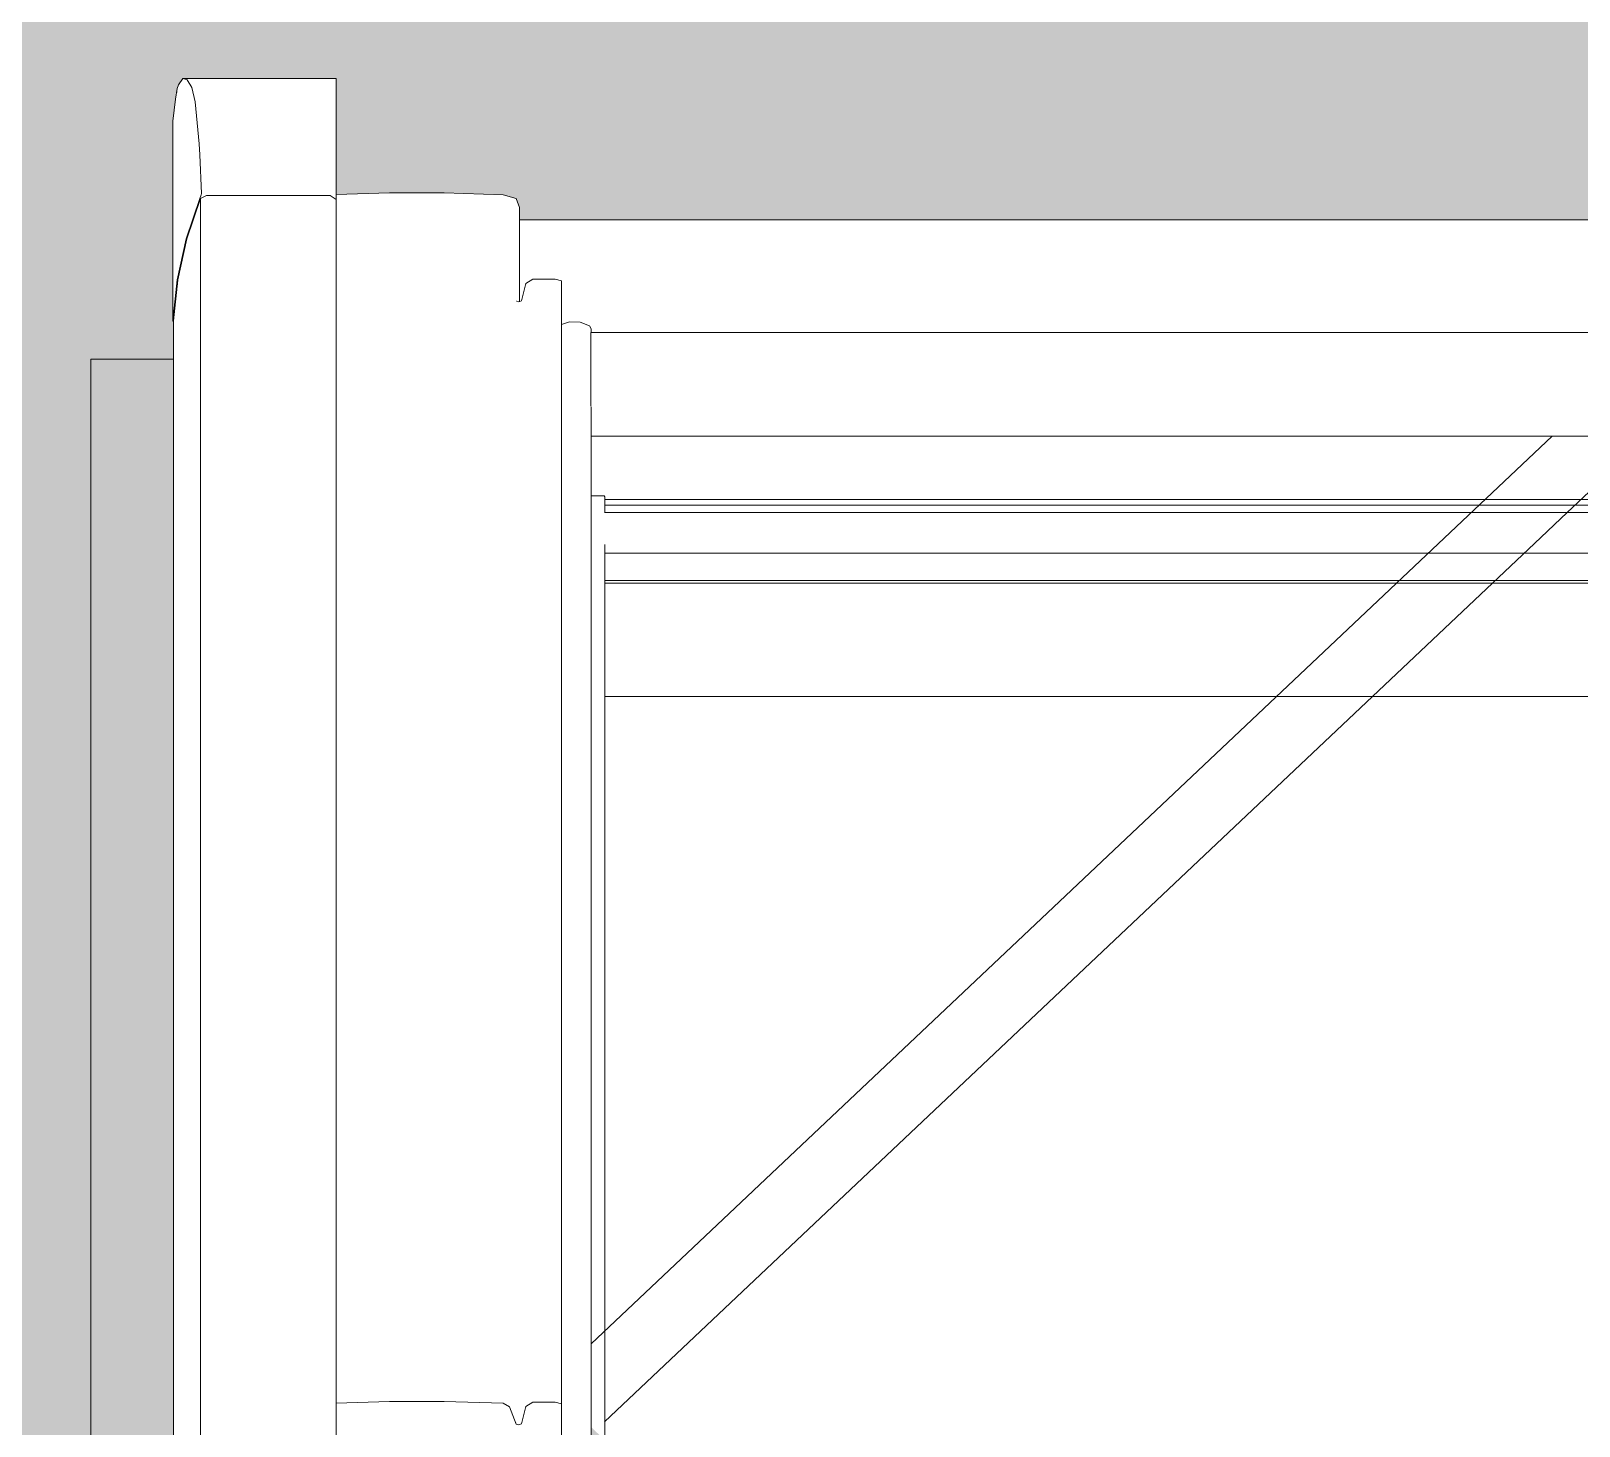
# Model space of a CAD drawing. Header units: metres. Extents: x -208 to 1512, y -277 to 123.
# Drawn here: x 826.2763 to 826.7362, y -2.5162 to -2.1018 of the extents above; entities that cross this region are included whole.
import ezdxf

# ---------------------------------------------------------------- set-up
doc = ezdxf.new("R2010")
doc.units = ezdxf.units.M
doc.header["$MEASUREMENT"] = 0
doc.linetypes.add('Wipeout_Contour', pattern=[1, 0, -1])
for name, color, linetype in [('325 Dachfenster', 7, 'Continuous'), ('330 Dachaufbau', 7, 'Continuous'), ('918 Lageplan Beschriftung.x', 7, 'Continuous')]:
    doc.layers.add(name, color=color, linetype=linetype)

# ---------------------------------------------------------------- blocks, each defined once
blk = doc.blocks.new('Dachfläche_55_5', base_point=(825.25622, 0.07))
at = {"color": 254, "linetype": 'Wipeout_Contour', "lineweight": 0, "ltscale": 3308.741535}
blk.add_wipeout([(828.03228, -2.1975), (826.33228, -2.1975), (826.33228, -2.22224), (828.03228, -2.22224)], dxfattribs=at).dxf.layer = '330 Dachaufbau'
at = {"layer": '330 Dachaufbau', "linetype": 'Continuous', "lineweight": 0, "true_color": 0x000000}
h = blk.add_hatch(color=18, dxfattribs=at)
h.paths.add_polyline_path([(828.70228, -0.4), (829.01228, -0.4), (829.01228, 0.07), (828.05728, 0.07), (828.05728, -0.77152), (826.30728, -0.77152), (826.30728, 0.07), (825.25622, 0.07), (825.27334, -4.6), (831.58228, -4.6), (831.58228, -0.82361), (828.70228, -0.82361)])
h.paths.add_polyline_path([(829.06228, -2.1975), (830.76228, -2.1975), (830.76228, -3.79873), (829.06228, -3.79873)], flags=0)
h.paths.add_polyline_path([(826.33228, -3.79873), (826.33228, -2.1975), (828.03228, -2.1975), (828.03228, -3.79873)], flags=0)
at = {"layer": '330 Dachaufbau', "color": 7, "linetype": 'Continuous', "lineweight": 18, "flags": 128}
blk.add_lwpolyline([(828.03228, -2.1975), (826.33228, -2.1975)], dxfattribs=at)
at = {"color": 254, "linetype": 'Wipeout_Contour', "lineweight": 0, "ltscale": 3308.742147}
blk.add_wipeout([(828.03228, -2.2576), (826.33228, -2.2576), (826.33228, -2.27528), (828.03228, -2.27528)], dxfattribs=at).dxf.layer = '330 Dachaufbau'
at = {"layer": '330 Dachaufbau', "color": 7, "linetype": 'Continuous', "lineweight": 18, "flags": 128}
blk.add_lwpolyline([(826.33228, -2.27528), (828.03228, -2.27528)], dxfattribs=at)
at = {"color": 254, "linetype": 'Wipeout_Contour', "lineweight": 0, "ltscale": 3308.741859}
blk.add_wipeout([(828.03228, -2.22224), (826.33228, -2.22224), (826.33228, -2.2576), (828.03228, -2.2576)], dxfattribs=at).dxf.layer = '330 Dachaufbau'
at = {"layer": '330 Dachaufbau', "color": 7, "linetype": 'Continuous', "lineweight": 18, "flags": 128}
blk.add_lwpolyline([(826.33228, -2.1975), (826.33228, -3.79873)], dxfattribs=at)
blk = doc.blocks.new('VELUX SlopeRoofBundle[42]_5', base_point=(825.25728, 0))
at = {"color": 254, "linetype": 'Wipeout_Contour', "lineweight": 0, "ltscale": 4131.518419}
blk.add_wipeout([(826.3192, -2.12203), (826.31843, -2.12852), (826.31843, -2.18793), (826.31973, -2.17569), (826.31973, -2.11886)], dxfattribs=at).dxf.layer = '325 Dachfenster'
at = {"color": 254, "linetype": 'Wipeout_Contour', "lineweight": 0, "ltscale": 3306.988813}
blk.add_wipeout([(826.44263, -2.19156), (826.44263, -2.20216), (827.04563, -2.20216), (827.04563, -2.19156)], dxfattribs=at).dxf.layer = '325 Dachfenster'
at = {"color": 254, "linetype": 'Wipeout_Contour', "lineweight": 0, "ltscale": 3306.988943}
blk.add_wipeout([(826.44263, -2.2115), (827.04563, -2.2115), (827.04563, -2.20648), (826.44263, -2.20648)], dxfattribs=at).dxf.layer = '325 Dachfenster'
at = {"color": 254, "linetype": 'Wipeout_Contour', "lineweight": 0, "ltscale": 3306.989084}
blk.add_wipeout([(826.44273, -2.22217), (827.04553, -2.22217), (827.04553, -2.2221), (826.44273, -2.2221)], dxfattribs=at).dxf.layer = '325 Dachfenster'
at = {"color": 254, "linetype": 'Wipeout_Contour', "lineweight": 0, "ltscale": 3305.516541}
blk.add_wipeout([(826.38283, -2.50891), (826.36693, -2.50942), (826.36693, -2.69331), (826.38283, -2.69331)], dxfattribs=at).dxf.layer = '325 Dachfenster'
at = {"color": 254, "linetype": 'Wipeout_Contour', "lineweight": 0, "ltscale": 3305.700376}
blk.add_wipeout([(826.42043, -2.69331), (826.42123, -2.69331), (826.42123, -2.51591), (826.42043, -2.51569)], dxfattribs=at).dxf.layer = '325 Dachfenster'
at = {"color": 254, "linetype": 'Wipeout_Contour', "lineweight": 0, "ltscale": 4958.16457}
blk.add_wipeout([(826.32013, -2.11774), (826.31973, -2.11886), (826.31973, -2.17569), (826.32243, -2.16352), (826.32243, -2.11619), (826.32143, -2.11589)], dxfattribs=at).dxf.layer = '325 Dachfenster'
at = {"color": 254, "linetype": 'Wipeout_Contour', "lineweight": 0, "ltscale": 3306.988893}
blk.add_wipeout([(826.44263, -2.20648), (827.04563, -2.20648), (827.04563, -2.20216), (826.44263, -2.20216)], dxfattribs=at).dxf.layer = '325 Dachfenster'
at = {"color": 254, "linetype": 'Wipeout_Contour', "lineweight": 0, "ltscale": 6613.977574}
blk.add_wipeout([(827.04563, -2.21235), (826.44263, -2.21235), (826.44263, -2.2132), (826.44273, -2.21347), (826.44273, -2.21425), (827.04553, -2.21425), (827.04553, -2.21347), (827.04563, -2.2132)], dxfattribs=at).dxf.layer = '325 Dachfenster'
at = {"color": 254, "linetype": 'Wipeout_Contour', "lineweight": 0, "ltscale": 3306.989054}
blk.add_wipeout([(826.44273, -2.21666), (826.44273, -2.2221), (827.04553, -2.2221), (827.04553, -2.21666)], dxfattribs=at).dxf.layer = '325 Dachfenster'
at = {"color": 254, "linetype": 'Wipeout_Contour', "lineweight": 0, "ltscale": 3305.703577}
blk.add_wipeout([(826.42123, -2.69331), (826.42203, -2.69331), (826.42203, -2.51562), (826.42123, -2.51591)], dxfattribs=at).dxf.layer = '325 Dachfenster'
at = {"color": 254, "linetype": 'Wipeout_Contour', "lineweight": 0, "ltscale": 6610.479887}
blk.add_wipeout([(826.32243, -2.11619), (826.32243, -2.16352), (826.32643, -2.15157), (826.32643, -2.13852), (826.32631, -2.13533), (826.3251, -2.1228), (826.32414, -2.11859), (826.32273, -2.11624)], dxfattribs=at).dxf.layer = '325 Dachfenster'
at = {"color": 254, "linetype": 'Wipeout_Contour', "lineweight": 0, "ltscale": 3306.989005}
blk.add_wipeout([(827.04553, -2.21425), (826.44273, -2.21425), (826.44273, -2.21531), (827.04553, -2.21531)], dxfattribs=at).dxf.layer = '325 Dachfenster'
at = {"color": 254, "linetype": 'Wipeout_Contour', "lineweight": 0, "ltscale": 3305.694829}
blk.add_wipeout([(826.41843, -2.69331), (826.42043, -2.69331), (826.42043, -2.51569), (826.41843, -2.51053)], dxfattribs=at).dxf.layer = '325 Dachfenster'
at = {"color": 254, "linetype": 'Wipeout_Contour', "lineweight": 0, "ltscale": 4132.165151}
blk.add_wipeout([(826.32143, -2.11589), (826.32243, -2.11619), (826.32273, -2.11624), (826.36693, -2.11624), (826.36693, -2.11589)], dxfattribs=at).dxf.layer = '325 Dachfenster'
at = {"color": 254, "linetype": 'Wipeout_Contour', "lineweight": 0, "ltscale": 3305.372091}
blk.add_wipeout([(826.32414, -2.11859), (826.3251, -2.1228), (826.36693, -2.1228), (826.36693, -2.11859)], dxfattribs=at).dxf.layer = '325 Dachfenster'
at = {"color": 254, "linetype": 'Wipeout_Contour', "lineweight": 0, "ltscale": 3305.487056}
blk.add_wipeout([(826.32643, -2.13852), (826.32643, -2.15157), (826.32685, -2.15046), (826.32694, -2.15004)], dxfattribs=at).dxf.layer = '325 Dachfenster'
at = {"color": 254, "linetype": 'Wipeout_Contour', "lineweight": 0, "ltscale": 3306.988974}
blk.add_wipeout([(826.44263, -2.21235), (827.04563, -2.21235), (827.04563, -2.2115), (826.44263, -2.2115)], dxfattribs=at).dxf.layer = '325 Dachfenster'
at = {"color": 254, "linetype": 'Wipeout_Contour', "lineweight": 0, "ltscale": 3306.989014}
blk.add_wipeout([(826.44273, -2.21595), (827.04553, -2.21595), (827.04553, -2.21531), (826.44273, -2.21531)], dxfattribs=at).dxf.layer = '325 Dachfenster'
at = {"color": 254, "linetype": 'Wipeout_Contour', "lineweight": 0, "ltscale": 3305.687153}
blk.add_wipeout([(826.41663, -2.69331), (826.41843, -2.69331), (826.41843, -2.51053), (826.41663, -2.50947)], dxfattribs=at).dxf.layer = '325 Dachfenster'
at = {"color": 254, "linetype": 'Wipeout_Contour', "lineweight": 0, "ltscale": 3305.707829}
blk.add_wipeout([(826.42203, -2.69331), (826.42333, -2.69331), (826.42333, -2.51046), (826.42203, -2.51562)], dxfattribs=at).dxf.layer = '325 Dachfenster'
at = {"color": 254, "linetype": 'Wipeout_Contour', "lineweight": 0, "ltscale": 3305.360349}
blk.add_wipeout([(826.36693, -2.11624), (826.32273, -2.11624), (826.32414, -2.11859), (826.36693, -2.11859)], dxfattribs=at).dxf.layer = '325 Dachfenster'
at = {"color": 254, "linetype": 'Wipeout_Contour', "lineweight": 0, "ltscale": 3305.36793}
blk.add_wipeout([(826.3251, -2.1228), (826.32631, -2.13533), (826.36693, -2.13533), (826.36693, -2.1228)], dxfattribs=at).dxf.layer = '325 Dachfenster'
at = {"color": 254, "linetype": 'Wipeout_Contour', "lineweight": 0, "ltscale": 3306.989021}
blk.add_wipeout([(826.44273, -2.21595), (826.44273, -2.21666), (827.04553, -2.21666), (827.04553, -2.21595)], dxfattribs=at).dxf.layer = '325 Dachfenster'
at = {"color": 254, "linetype": 'Wipeout_Contour', "lineweight": 0, "ltscale": 3305.648341}
blk.add_wipeout([(826.41663, -2.50947), (826.39903, -2.50891), (826.39903, -2.69331), (826.41663, -2.69331)], dxfattribs=at).dxf.layer = '325 Dachfenster'
at = {"color": 254, "linetype": 'Wipeout_Contour', "lineweight": 0, "ltscale": 3305.714554}
blk.add_wipeout([(826.42333, -2.69331), (826.42543, -2.69331), (826.42543, -2.50919), (826.42333, -2.51046)], dxfattribs=at).dxf.layer = '325 Dachfenster'
at = {"layer": '325 Dachfenster', "linetype": 'Continuous', "lineweight": 0, "flags": 128}
blk.add_lwpolyline([(826.32143, -2.11589), (826.36693, -2.11589)], dxfattribs=at)
at = {"color": 254, "linetype": 'Wipeout_Contour', "lineweight": 0, "ltscale": 4959.291947}
blk.add_wipeout([(826.42043, -2.18197), (826.42043, -2.51569), (826.42123, -2.51591), (826.42123, -2.18222), (826.42053, -2.18204), (826.42053, -2.182)], dxfattribs=at).dxf.layer = '325 Dachfenster'
at = {"color": 254, "linetype": 'Wipeout_Contour', "lineweight": 0, "ltscale": 3305.580732}
blk.add_wipeout([(826.38283, -2.69331), (826.39903, -2.69331), (826.39903, -2.50891), (826.38283, -2.50891)], dxfattribs=at).dxf.layer = '325 Dachfenster'
at = {"color": 254, "linetype": 'Wipeout_Contour', "lineweight": 0, "ltscale": 3305.731933}
blk.add_wipeout([(826.42543, -2.69331), (826.43203, -2.69331), (826.43203, -2.50919), (826.42543, -2.50919)], dxfattribs=at).dxf.layer = '325 Dachfenster'
at = {"color": 254, "linetype": 'Wipeout_Contour', "lineweight": 0, "ltscale": 3305.513481}
blk.add_wipeout([(826.36693, -2.1757), (826.36693, -2.50942), (826.38283, -2.50891), (826.38283, -2.17519)], dxfattribs=at).dxf.layer = '325 Dachfenster'
at = {"color": 254, "linetype": 'Wipeout_Contour', "lineweight": 0, "ltscale": 3305.691712}
blk.add_wipeout([(826.41843, -2.17681), (826.41843, -2.51053), (826.42043, -2.51569), (826.42043, -2.18197)], dxfattribs=at).dxf.layer = '325 Dachfenster'
at = {"color": 254, "linetype": 'Wipeout_Contour', "lineweight": 0, "ltscale": 3305.748941}
blk.add_wipeout([(826.43203, -2.69331), (826.43393, -2.69331), (826.43393, -2.50968), (826.43203, -2.50919)], dxfattribs=at).dxf.layer = '325 Dachfenster'
at = {"color": 254, "linetype": 'Wipeout_Contour', "lineweight": 0, "ltscale": 3305.684088}
blk.add_wipeout([(826.41663, -2.17575), (826.41663, -2.50947), (826.41843, -2.51053), (826.41843, -2.17681)], dxfattribs=at).dxf.layer = '325 Dachfenster'
at = {"color": 254, "linetype": 'Wipeout_Contour', "lineweight": 0, "ltscale": 3305.70055}
blk.add_wipeout([(826.42203, -2.18194), (826.42123, -2.18222), (826.42123, -2.51591), (826.42203, -2.51562)], dxfattribs=at).dxf.layer = '325 Dachfenster'
at = {"color": 254, "linetype": 'Wipeout_Contour', "lineweight": 0, "ltscale": 3305.645281}
blk.add_wipeout([(826.39903, -2.50891), (826.41663, -2.50947), (826.41663, -2.17575), (826.39903, -2.17519)], dxfattribs=at).dxf.layer = '325 Dachfenster'
at = {"color": 254, "linetype": 'Wipeout_Contour', "lineweight": 0, "ltscale": 3305.704751}
blk.add_wipeout([(826.42203, -2.18194), (826.42203, -2.51562), (826.42333, -2.51046), (826.42333, -2.17678)], dxfattribs=at).dxf.layer = '325 Dachfenster'
at = {"layer": '325 Dachfenster', "linetype": 'Continuous', "lineweight": 0, "flags": 128}
for points in [[(826.41843, -2.51053), (826.41663, -2.50947)], [(826.42043, -2.51569), (826.41843, -2.51053)], [(826.42123, -2.51591), (826.42043, -2.51569)], [(826.42203, -2.51562), (826.42123, -2.51591)]]:
    blk.add_lwpolyline(points, dxfattribs=at)
at = {"color": 254, "linetype": 'Wipeout_Contour', "lineweight": 0, "ltscale": 3305.577681}
blk.add_wipeout([(826.38283, -2.17519), (826.38283, -2.50891), (826.39903, -2.50891), (826.39903, -2.17519)], dxfattribs=at).dxf.layer = '325 Dachfenster'
at = {"color": 254, "linetype": 'Wipeout_Contour', "lineweight": 0, "ltscale": 3305.71153}
blk.add_wipeout([(826.42333, -2.17678), (826.42333, -2.51046), (826.42543, -2.50919), (826.42543, -2.1755)], dxfattribs=at).dxf.layer = '325 Dachfenster'
at = {"color": 254, "linetype": 'Wipeout_Contour', "lineweight": 0, "ltscale": 3305.511434}
blk.add_wipeout([(826.36693, -2.1757), (826.38283, -2.17519), (826.38283, -2.14987), (826.36693, -2.15039)], dxfattribs=at).dxf.layer = '325 Dachfenster'
at = {"color": 254, "linetype": 'Wipeout_Contour', "lineweight": 0, "ltscale": 3305.643232}
blk.add_wipeout([(826.41663, -2.15044), (826.39903, -2.14987), (826.39903, -2.17519), (826.41663, -2.17575)], dxfattribs=at).dxf.layer = '325 Dachfenster'
at = {"color": 254, "linetype": 'Wipeout_Contour', "lineweight": 0, "ltscale": 3305.728954}
blk.add_wipeout([(826.43203, -2.1755), (826.42543, -2.1755), (826.42543, -2.50919), (826.43203, -2.50919)], dxfattribs=at).dxf.layer = '325 Dachfenster'
at = {"layer": '325 Dachfenster', "linetype": 'Continuous', "lineweight": 0, "flags": 128}
for points in [[(826.42333, -2.51046), (826.42203, -2.51562)], [(826.42543, -2.50919), (826.42333, -2.51046)]]:
    blk.add_lwpolyline(points, dxfattribs=at)
at = {"color": 254, "linetype": 'Wipeout_Contour', "lineweight": 0, "ltscale": 11571.770398}
blk.add_wipeout([(826.31973, -2.17569), (826.31843, -2.18793), (826.31863, -2.18808), (826.31863, -2.18793), (826.31993, -2.17569), (826.32263, -2.16352), (826.32663, -2.15157), (826.32843, -2.15061), (826.36523, -2.15061), (826.36693, -2.15186), (826.36693, -2.15046), (826.32685, -2.15046), (826.32643, -2.15157), (826.32243, -2.16352)], dxfattribs=at).dxf.layer = '325 Dachfenster'
at = {"color": 254, "linetype": 'Wipeout_Contour', "lineweight": 0, "ltscale": 3305.575655}
blk.add_wipeout([(826.38283, -2.14987), (826.38283, -2.17519), (826.39903, -2.17519), (826.39903, -2.14987)], dxfattribs=at).dxf.layer = '325 Dachfenster'
at = {"color": 254, "linetype": 'Wipeout_Contour', "lineweight": 0, "ltscale": 2479.761381}
blk.add_wipeout([(826.41663, -2.17575), (826.42043, -2.1515), (826.41663, -2.15044)], dxfattribs=at).dxf.layer = '325 Dachfenster'
at = {"color": 254, "linetype": 'Wipeout_Contour', "lineweight": 0, "ltscale": 3305.745621}
blk.add_wipeout([(826.43203, -2.1755), (826.43203, -2.50919), (826.43393, -2.50968), (826.43393, -2.176)], dxfattribs=at).dxf.layer = '325 Dachfenster'
at = {"color": 254, "linetype": 'Wipeout_Contour', "lineweight": 0, "ltscale": 4132.208807}
blk.add_wipeout([(826.36693, -2.13533), (826.32631, -2.13533), (826.32643, -2.13852), (826.32694, -2.15004), (826.36693, -2.15004)], dxfattribs=at).dxf.layer = '325 Dachfenster'
at = {"color": 254, "linetype": 'Wipeout_Contour', "lineweight": 0, "ltscale": 2479.291966}
blk.add_wipeout([(826.42043, -2.1515), (826.41663, -2.17575), (826.41843, -2.17681)], dxfattribs=at).dxf.layer = '325 Dachfenster'
at = {"color": 254, "linetype": 'Wipeout_Contour', "lineweight": 0, "ltscale": 4131.272541}
blk.add_wipeout([(826.31863, -2.18793), (826.31863, -2.75824), (826.31973, -2.74788), (826.31993, -2.74698), (826.31993, -2.17569)], dxfattribs=at).dxf.layer = '325 Dachfenster'
at = {"color": 254, "linetype": 'Wipeout_Contour', "lineweight": 0, "ltscale": 11574.463507}
blk.add_wipeout([(826.43393, -2.18441), (826.43393, -2.18898), (826.43633, -2.18816), (826.43943, -2.18823), (826.44223, -2.18936), (826.44273, -2.19021), (826.44273, -2.19134), (827.04553, -2.19134), (827.04553, -2.19021), (827.04603, -2.18936), (827.04883, -2.18823), (827.05193, -2.18816), (827.05433, -2.18898), (827.05433, -2.18441)], dxfattribs=at).dxf.layer = '325 Dachfenster'
at = {"color": 254, "linetype": 'Wipeout_Contour', "lineweight": 0, "ltscale": 3305.39735}
blk.add_wipeout([(826.32694, -2.15004), (826.32685, -2.15046), (826.36693, -2.15046), (826.36693, -2.15004)], dxfattribs=at).dxf.layer = '325 Dachfenster'
at = {"color": 254, "linetype": 'Wipeout_Contour', "lineweight": 0, "ltscale": 3305.359023}
blk.add_wipeout([(826.42043, -2.1515), (826.41843, -2.17681), (826.42043, -2.1819), (826.42143, -2.15426)], dxfattribs=at).dxf.layer = '325 Dachfenster'
at = {"color": 254, "linetype": 'Wipeout_Contour', "lineweight": 0, "ltscale": 4131.203272}
blk.add_wipeout([(826.31993, -2.74698), (826.32243, -2.73571), (826.32263, -2.73511), (826.32263, -2.16352), (826.31993, -2.17569)], dxfattribs=at).dxf.layer = '325 Dachfenster'
at = {"color": 254, "linetype": 'Wipeout_Contour', "lineweight": 0, "ltscale": 3305.755634}
blk.add_wipeout([(826.43393, -2.18898), (826.43393, -2.69331), (826.43633, -2.69331), (826.43633, -2.18816)], dxfattribs=at).dxf.layer = '325 Dachfenster'
at = {"color": 254, "linetype": 'Wipeout_Contour', "lineweight": 0, "ltscale": 3306.988756}
blk.add_wipeout([(826.44263, -2.19134), (826.44263, -2.19156), (827.04563, -2.19156), (827.04563, -2.19134)], dxfattribs=at).dxf.layer = '325 Dachfenster'
at = {"layer": '325 Dachfenster', "linetype": 'Continuous', "lineweight": 0, "flags": 128}
for points in [[(826.31843, -2.12852), (826.31843, -2.18793)], [(826.31843, -2.18793), (826.31863, -2.18808)], [(826.31863, -2.18793), (826.31863, -2.75824)], [(826.43393, -2.50968), (826.43203, -2.50919), (826.42543, -2.50919)]]:
    blk.add_lwpolyline(points, dxfattribs=at)
at = {"color": 254, "linetype": 'Wipeout_Contour', "lineweight": 0, "ltscale": 4131.19641}
blk.add_wipeout([(826.32263, -2.16352), (826.32263, -2.73511), (826.32643, -2.72376), (826.32663, -2.72323), (826.32663, -2.15157)], dxfattribs=at).dxf.layer = '325 Dachfenster'
at = {"color": 254, "linetype": 'Wipeout_Contour', "lineweight": 0, "ltscale": 5785.445385}
blk.add_wipeout([(826.42043, -2.1819), (826.42046, -2.18198), (826.42053, -2.182), (826.42053, -2.18204), (826.42123, -2.18222), (826.42143, -2.18215), (826.42143, -2.15426)], dxfattribs=at).dxf.layer = '325 Dachfenster'
at = {"color": 254, "linetype": 'Wipeout_Contour', "lineweight": 0, "ltscale": 3305.766707}
blk.add_wipeout([(826.43633, -2.18816), (826.43633, -2.69331), (826.43943, -2.69331), (826.43943, -2.18823)], dxfattribs=at).dxf.layer = '325 Dachfenster'
at = {"layer": '325 Dachfenster', "linetype": 'Continuous', "lineweight": 0, "flags": 128}
for points in [[(826.42143, -2.15426), (826.42043, -2.1515)], [(826.43633, -2.18816), (826.43393, -2.18898)]]:
    blk.add_lwpolyline(points, dxfattribs=at)
at = {"color": 254, "linetype": 'Wipeout_Contour', "lineweight": 0, "ltscale": 4958.666893}
blk.add_wipeout([(826.32663, -2.15157), (826.32663, -2.72323), (826.32688, -2.72258), (826.32697, -2.72249), (826.32843, -2.72249), (826.32843, -2.15061)], dxfattribs=at).dxf.layer = '325 Dachfenster'
at = {"color": 254, "linetype": 'Wipeout_Contour', "lineweight": 0, "ltscale": 3304.722429}
blk.add_wipeout([(826.41843, -2.17681), (826.42043, -2.18197), (826.42046, -2.18198), (826.42043, -2.1819)], dxfattribs=at).dxf.layer = '325 Dachfenster'
at = {"color": 254, "linetype": 'Wipeout_Contour', "lineweight": 0, "ltscale": 3305.778518}
blk.add_wipeout([(826.43943, -2.18823), (826.43943, -2.69331), (826.44223, -2.69331), (826.44223, -2.18936)], dxfattribs=at).dxf.layer = '325 Dachfenster'
at = {"layer": '325 Dachfenster', "linetype": 'Continuous', "lineweight": 0, "flags": 128}
blk.add_lwpolyline([(826.43943, -2.18823), (826.43633, -2.18816)], dxfattribs=at)
at = {"color": 254, "linetype": 'Wipeout_Contour', "lineweight": 0, "ltscale": 3305.402506}
blk.add_wipeout([(826.32843, -2.72249), (826.36523, -2.72249), (826.36523, -2.15061), (826.32843, -2.15061)], dxfattribs=at).dxf.layer = '325 Dachfenster'
at = {"color": 254, "linetype": 'Wipeout_Contour', "lineweight": 0, "ltscale": 13227.954787}
blk.add_wipeout([(826.42143, -2.16985), (826.42143, -2.18215), (826.42203, -2.18194), (826.42333, -2.17678), (826.42543, -2.1755), (826.43203, -2.1755), (826.43393, -2.176), (826.43393, -2.18441), (827.05433, -2.18441), (827.05433, -2.176), (827.05623, -2.1755), (827.06283, -2.1755), (827.06493, -2.17678), (827.06623, -2.18194), (827.06683, -2.18215), (827.06683, -2.16985)], dxfattribs=at).dxf.layer = '325 Dachfenster'
at = {"color": 254, "linetype": 'Wipeout_Contour', "lineweight": 0, "ltscale": 6609.96311}
blk.add_wipeout([(826.44273, -2.19021), (826.44223, -2.18936), (826.44223, -2.69331), (826.44273, -2.69331), (826.44273, -2.21347), (826.44263, -2.2132), (826.44263, -2.19134), (826.44273, -2.19134)], dxfattribs=at).dxf.layer = '325 Dachfenster'
at = {"layer": '325 Dachfenster', "linetype": 'Continuous', "lineweight": 0, "flags": 128}
for points in [[(826.31843, -2.12852), (826.3192, -2.12203), (826.31973, -2.11886), (826.32013, -2.11774), (826.32143, -2.11589), (826.32243, -2.11619), (826.32273, -2.11624), (826.32414, -2.11859), (826.3251, -2.1228), (826.32631, -2.13533), (826.32643, -2.13852), (826.32694, -2.15004)], [(826.32685, -2.15046), (826.32643, -2.15157), (826.32243, -2.16352), (826.31973, -2.17569), (826.31843, -2.18793)], [(826.31863, -2.18793), (826.31993, -2.17569), (826.32263, -2.16352), (826.32663, -2.15157)], [(826.32663, -2.15157), (826.32843, -2.15061)], [(826.32663, -2.15157), (826.32663, -2.72323)], [(826.32685, -2.15046), (826.32694, -2.15004)], [(826.42203, -2.18194), (826.42333, -2.17678)], [(826.42333, -2.17678), (826.42543, -2.1755)], [(826.42543, -2.1755), (826.43203, -2.1755), (826.43393, -2.176)], [(826.43393, -2.176), (826.43393, -2.50968), (826.43393, -2.69331)], [(826.42046, -2.18198), (826.42043, -2.1819)], [(826.42053, -2.182), (826.42053, -2.18204)], [(826.42053, -2.18204), (826.42123, -2.18222)], [(826.42123, -2.18222), (826.42203, -2.18194)], [(826.44223, -2.18936), (826.43943, -2.18823)], [(826.44273, -2.19021), (826.44223, -2.18936)], [(826.44263, -2.19134), (826.44263, -2.19156)], [(826.44263, -2.19134), (827.04563, -2.19134)], [(826.44263, -2.19156), (826.44263, -2.20216), (826.44263, -2.20648), (826.44263, -2.2115), (826.44263, -2.21235), (826.44263, -2.2132)], [(826.44273, -2.19021), (826.44273, -2.19134)]]:
    blk.add_lwpolyline(points, dxfattribs=at)
at = {"color": 254, "linetype": 'Wipeout_Contour', "lineweight": 0, "ltscale": 3305.479518}
blk.add_wipeout([(826.36523, -2.15061), (826.36523, -2.72249), (826.36693, -2.72249), (826.36693, -2.15186)], dxfattribs=at).dxf.layer = '325 Dachfenster'
at = {"color": 254, "linetype": 'Wipeout_Contour', "lineweight": 0, "ltscale": 3306.988466}
blk.add_wipeout([(826.42143, -2.1579), (826.42143, -2.16985), (827.06683, -2.16985), (827.06683, -2.1579)], dxfattribs=at).dxf.layer = '325 Dachfenster'
at = {"color": 254, "linetype": 'Wipeout_Contour', "lineweight": 0, "ltscale": 2480.122401}
blk.add_wipeout([(826.44273, -2.22217), (826.44273, -2.49183), (826.72826, -2.22217)], dxfattribs=at).dxf.layer = '325 Dachfenster'
at = {"layer": '325 Dachfenster', "linetype": 'Continuous', "lineweight": 0, "flags": 128}
for points in [[(826.36693, -2.15004), (826.36693, -2.13533), (826.36693, -2.1228), (826.36693, -2.11859), (826.36693, -2.11624), (826.36693, -2.11589)], [(826.32843, -2.15061), (826.36523, -2.15061)], [(826.36523, -2.15061), (826.36693, -2.15186)], [(826.42043, -2.1515), (826.41663, -2.15044), (826.39903, -2.14987), (826.38283, -2.14987), (826.36693, -2.15039)], [(826.36693, -2.15046), (826.36693, -2.15004)], [(826.36693, -2.15186), (826.36693, -2.15046)], [(826.36693, -2.15186), (826.36693, -2.72249)], [(826.41663, -2.50947), (826.39903, -2.50891), (826.38283, -2.50891), (826.36693, -2.50942)]]:
    blk.add_lwpolyline(points, dxfattribs=at)
at = {"color": 254, "linetype": 'Wipeout_Contour', "lineweight": 0, "ltscale": 3306.988403}
blk.add_wipeout([(826.42143, -2.1579), (827.06683, -2.1579), (827.06683, -2.15783), (826.42143, -2.15783)], dxfattribs=at).dxf.layer = '325 Dachfenster'
at = {"color": 254, "linetype": 'Wipeout_Contour', "lineweight": 0, "ltscale": 6613.985111}
blk.add_wipeout([(826.44273, -2.51658), (826.62987, -2.69331), (826.85839, -2.69331), (827.04553, -2.51658), (827.04553, -2.49183), (826.76001, -2.22217), (826.72826, -2.22217), (826.44273, -2.49183)], dxfattribs=at).dxf.layer = '325 Dachfenster'
at = {"layer": '325 Dachfenster', "linetype": 'Continuous', "lineweight": 0, "flags": 128}
for points in [[(826.42143, -2.18215), (826.42143, -2.15426)], [(826.42143, -2.15783), (827.06683, -2.15783)], [(826.44273, -2.21347), (826.44273, -2.69331)], [(826.44273, -2.2221), (827.04553, -2.2221)], [(826.72826, -2.22217), (826.44273, -2.49183)], [(826.44273, -2.22217), (827.04553, -2.22217)], [(826.74413, -2.23405), (826.73268, -2.24487), (826.72294, -2.25406), (826.4467, -2.51496)], [(826.44273, -2.23992), (826.44663, -2.23992)], [(826.44663, -2.23992), (826.44683, -2.24013)], [(826.44683, -2.24013), (826.44683, -2.24487)], [(826.44683, -2.24098), (827.04143, -2.24098)], [(826.44683, -2.24268), (827.04143, -2.24268)], [(826.4467, -2.24487), (827.04157, -2.24487)], [(826.44683, -2.25435), (826.44683, -2.69331)], [(826.44683, -2.25689), (827.04143, -2.25689)], [(826.44683, -2.26502), (827.04143, -2.26502)], [(826.44683, -2.2658), (827.04143, -2.2658)], [(826.44683, -2.29953), (827.04143, -2.29953)]]:
    blk.add_lwpolyline(points, dxfattribs=at)
blk = doc.blocks.new('Dachfläche_73_5', base_point=(828.07413, -2.19932))
at = {"layer": '325 Dachfenster', "color": 7, "linetype": 'Continuous', "lineweight": 13, "true_color": 0xf4f4f4, "flags": 128}
for points in [[(826.29413, -2.19932), (826.31863, -2.19932)], [(826.29413, -4.55782), (826.29413, -2.19932)], [(827.04143, -2.31926), (826.44683, -2.31926)], [(826.44683, -2.3636), (827.04143, -2.3636)]]:
    blk.add_lwpolyline(points, dxfattribs=at)
at = {"layer": '325 Dachfenster', "linetype": 'Continuous', "lineweight": 0}
blk.add_blockref('VELUX SlopeRoofBundle[42]_5', (825.25728, 0), dxfattribs=at)

msp = doc.modelspace()

# ---------------------------------------------------------------- block references
at = {"layer": '330 Dachaufbau', "color": 7, "linetype": 'Continuous', "lineweight": 18}
msp.add_blockref('Dachfläche_55_5', (825.25622, 0.07), dxfattribs=at)

# ---------------------------------------------------------------- next in the draw order: hatches: boundary and pattern name
at = {"layer": '918 Lageplan Beschriftung.x', "linetype": 'Continuous', "lineweight": 0, "true_color": 0x3f0000}
msp.add_hatch(color=18, dxfattribs=at).paths.add_polyline_path([(825.31254, -15.07), (830.63228, -15.07), (830.63228, -15.97), (838.86228, -15.97), (838.86228, -15.07), (844.19207, -15.07), (844.24254, 0.07), (838.34728, 0.07), (838.34728, 0.8), (831.14728, 0.8), (831.14728, 0.07), (825.25702, 0.07)])

# ---------------------------------------------------------------- next in the draw order: block references
at = {"layer": '325 Dachfenster', "color": 7, "linetype": 'Continuous', "lineweight": 13, "true_color": 0xf4f4f4}
msp.add_blockref('Dachfläche_73_5', (828.07413, -2.19932), dxfattribs=at)

doc.saveas('drawing.dxf')
